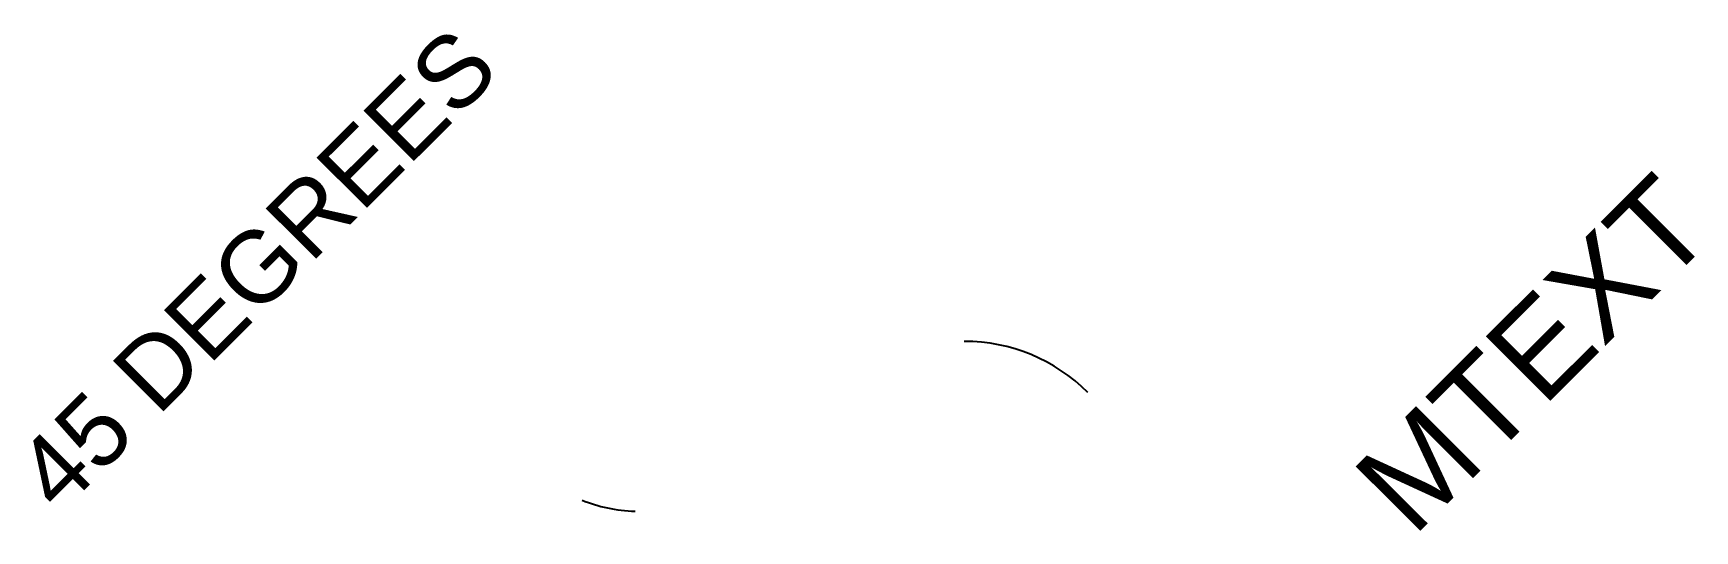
# Model space of a CAD drawing. Header units: inches. Extents: x -2 to 138, y -1 to 41.
import ezdxf

# ---------------------------------------------------------------- set-up
doc = ezdxf.new("R2010")
doc.units = ezdxf.units.IN
doc.header["$MEASUREMENT"] = 0
doc.layers.add('G-ANNO-TEXT', color=231, linetype='Continuous', lineweight=9)
doc.styles.add('Arial', font='arial.ttf', dxfattribs={"height": 6.125})
doc.styles.get("Standard").update_dxf_attribs({"font": 'arial.ttf'})

msp = doc.modelspace()

# ---------------------------------------------------------------- linework, layer by layer
msp.add_arc((76.11, 0), 14.71, 45, 90)
msp.add_ellipse((48.59, 5.64), major_axis=(-8.54, 0.3), ratio=0.613667, start_param=1.020388, end_param=1.570796)

# ---------------------------------------------------------------- texts
at = {"insert": (108.43, 3.55), "char_height": 7.677, "attachment_point": 1, "rotation": 45}
msp.add_mtext_dynamic_manual_height_columns('MTEXT', width=80.8486, gutter_width=38.38, heights=[0], dxfattribs=at)
at = {"layer": 'G-ANNO-TEXT', "style": 'Arial'}
msp.add_text('45 DEGREES', height=6, rotation=45, dxfattribs=at).set_placement((0, 0.1))

doc.saveas('drawing.dxf')
